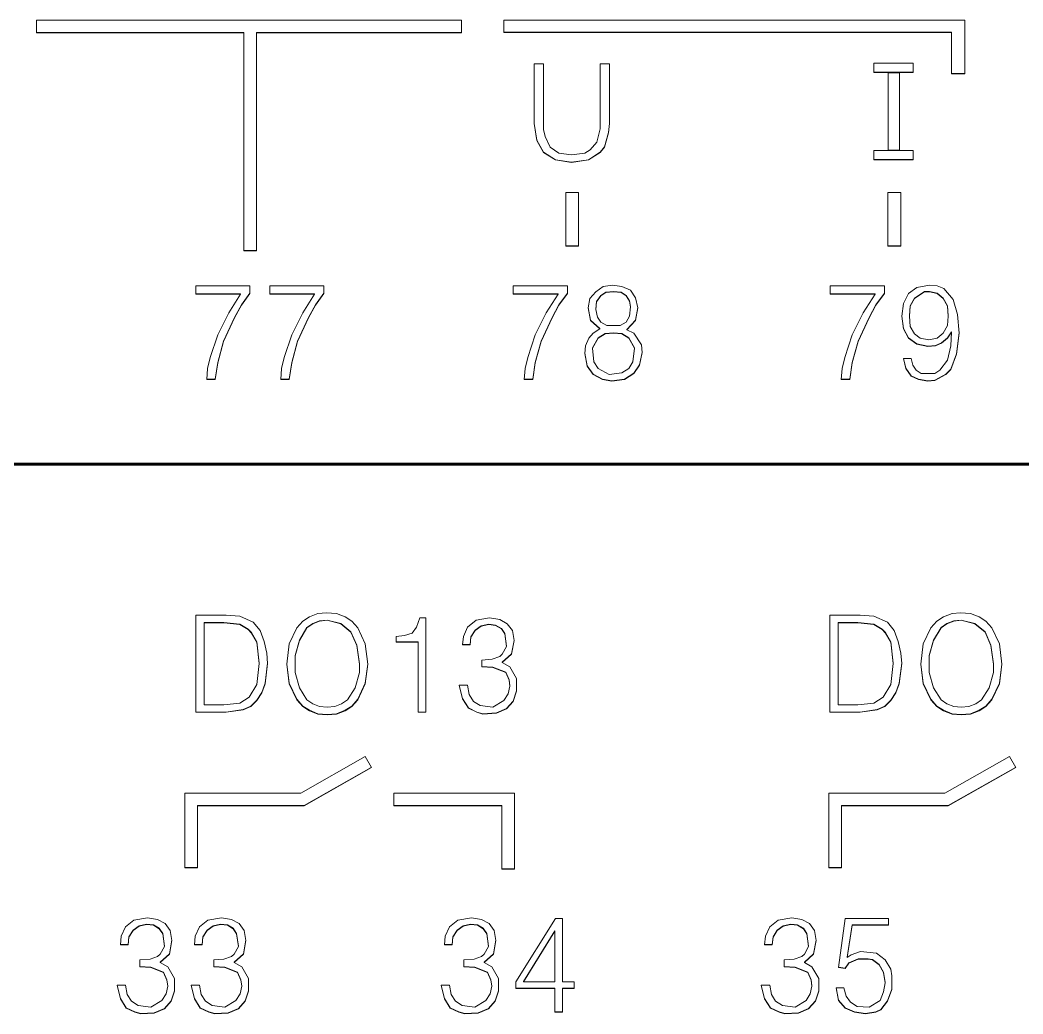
# Model space of a CAD drawing. Header units: millimetres. Extents: x 0 to 53000, y -591 to 24400.
# Drawn here: x 24702.5 to 24718.32, y 2699.83 to 2715.5 of the extents above; entities that cross this region are included whole.
import ezdxf
from ezdxf.enums import TextEntityAlignment as Align

# ---------------------------------------------------------------- set-up
doc = ezdxf.new("R2010")
doc.units = ezdxf.units.MM
doc.linetypes.add('K5LT_BASIC', pattern=[0])
doc.linetypes.add('K5LT_THIN', pattern=[0])
doc.layers.add('Основная', color=7, linetype='Continuous', lineweight=30)
doc.styles.add('текст', font='isocpeui.ttf')

# ---------------------------------------------------------------- blocks, each defined once
blk = doc.blocks.new('Программируемое реле ПР102')
at = {"layer": 'Основная', "linetype": 'K5LT_THIN', "lineweight": 18}
for p, q in [((75.643, -27.197), (75.643, -26.997)), ((75.643, -26.997), (82.343, -26.997)), ((82.343, -27.197), (82.343, -26.997)), ((83.011, -27.195), (83.011, -26.998)), ((83.011, -26.998), (90.286, -26.998)), ((90.286, -26.998), (90.286, -27.845)), ((75.643, -27.191), (78.913, -27.191)), ((75.643, -27.197), (78.913, -27.197)), ((78.913, -27.191), (78.913, -27.197)), ((78.913, -30.635), (78.913, -27.197)), ((79.113, -27.191), (79.113, -27.197)), ((79.113, -27.191), (82.343, -27.191)), ((79.113, -30.635), (79.113, -27.197)), ((79.113, -27.197), (82.343, -27.197)), ((90.072, -27.19), (83.011, -27.19)), ((90.072, -27.195), (83.011, -27.195)), ((90.072, -27.19), (90.072, -27.195)), ((90.072, -27.845), (90.072, -27.195)), ((88.848, -27.825), (88.848, -27.679)), ((88.848, -27.679), (89.47, -27.679)), ((89.47, -27.679), (89.47, -27.825)), ((83.639, -27.686), (83.493, -27.686)), ((83.493, -27.686), (83.493, -28.631)), ((83.639, -28.725), (83.639, -27.686)), ((84.679, -27.686), (84.533, -27.686)), ((84.533, -27.686), (84.533, -28.711)), ((84.679, -28.631), (84.679, -27.686)), ((89.47, -27.82), (88.848, -27.82)), ((89.47, -27.825), (88.848, -27.825)), ((89.077, -27.828), (89.254, -27.828)), ((89.077, -29.055), (89.077, -27.828)), ((89.254, -27.828), (89.254, -29.055)), ((90.286, -27.84), (90.072, -27.84)), ((90.286, -27.845), (90.072, -27.845)), ((83.493, -28.626), (83.533, -28.892)), ((84.666, -28.773), (84.679, -28.626)), ((83.493, -28.631), (83.533, -28.898)), ((83.666, -28.831), (83.639, -28.725)), ((84.533, -28.711), (84.479, -28.924)), ((84.599, -28.999), (84.666, -28.773)), ((84.599, -29.004), (84.666, -28.778)), ((84.666, -28.778), (84.679, -28.631)), ((84.666, -28.773), (84.666, -28.778)), ((83.533, -28.892), (83.639, -29.079)), ((83.533, -28.892), (83.533, -28.898)), ((83.533, -28.898), (83.639, -29.084)), ((83.746, -29.004), (83.666, -28.831)), ((84.479, -28.924), (84.373, -29.044)), ((83.639, -29.079), (83.639, -29.084)), ((83.639, -29.079), (83.826, -29.199)), ((83.639, -29.084), (83.826, -29.204)), ((83.879, -29.097), (83.746, -29.004)), ((84.079, -29.124), (83.879, -29.097)), ((84.293, -29.097), (84.079, -29.124)), ((84.373, -29.044), (84.293, -29.097)), ((84.346, -29.199), (84.533, -29.079)), ((84.346, -29.204), (84.533, -29.084)), ((84.533, -29.079), (84.599, -28.999)), ((84.533, -29.084), (84.599, -29.004)), ((84.533, -29.079), (84.533, -29.084)), ((84.599, -28.999), (84.599, -29.004)), ((88.848, -29.203), (88.848, -29.057)), ((88.848, -29.057), (89.47, -29.057)), ((89.254, -29.049), (89.077, -29.049)), ((89.254, -29.055), (89.077, -29.055)), ((89.47, -29.057), (89.47, -29.203)), ((83.826, -29.199), (83.826, -29.204)), ((83.826, -29.199), (84.079, -29.239)), ((83.826, -29.204), (84.079, -29.244)), ((84.079, -29.239), (84.346, -29.199)), ((84.079, -29.244), (84.346, -29.204)), ((84.079, -29.239), (84.079, -29.244)), ((84.346, -29.199), (84.346, -29.204)), ((89.47, -29.198), (88.848, -29.198)), ((89.47, -29.203), (88.848, -29.203)), ((83.992, -30.565), (83.992, -29.716)), ((83.992, -29.716), (84.193, -29.716)), ((84.193, -29.716), (84.193, -30.565)), ((89.072, -29.716), (89.273, -29.716)), ((89.072, -30.565), (89.072, -29.716)), ((89.273, -29.716), (89.273, -30.565)), ((78.913, -30.63), (79.113, -30.63)), ((78.913, -30.635), (79.113, -30.635)), ((84.193, -30.56), (83.992, -30.56)), ((84.193, -30.565), (83.992, -30.565)), ((89.273, -30.56), (89.072, -30.56)), ((89.273, -30.565), (89.072, -30.565)), ((78.154, -31.189), (78.154, -31.322)), ((79.007, -31.189), (78.154, -31.189)), ((78.154, -31.317), (78.861, -31.317)), ((78.861, -31.317), (78.861, -31.322)), ((78.874, -31.49), (79.007, -31.304)), ((78.874, -31.495), (79.007, -31.309)), ((79.007, -31.309), (79.007, -31.189)), ((79.321, -31.189), (79.321, -31.322)), ((80.174, -31.189), (79.321, -31.189)), ((79.321, -31.317), (80.027, -31.317)), ((80.027, -31.317), (80.027, -31.322)), ((80.041, -31.49), (80.174, -31.304)), ((80.041, -31.495), (80.174, -31.309)), ((80.174, -31.309), (80.174, -31.189)), ((84.015, -31.189), (83.162, -31.189)), ((83.162, -31.189), (83.162, -31.322)), ((83.162, -31.317), (83.869, -31.317)), ((83.869, -31.317), (83.869, -31.322)), ((83.882, -31.49), (84.015, -31.304)), ((83.882, -31.495), (84.015, -31.309)), ((84.015, -31.309), (84.015, -31.189)), ((84.462, -31.282), (84.369, -31.389)), ((84.582, -31.202), (84.462, -31.282)), ((84.542, -31.344), (84.622, -31.29)), ((84.542, -31.349), (84.622, -31.296)), ((84.729, -31.176), (84.582, -31.202)), ((84.622, -31.29), (84.742, -31.277)), ((84.622, -31.296), (84.742, -31.282)), ((84.622, -31.29), (84.622, -31.296)), ((84.875, -31.202), (84.729, -31.176)), ((84.742, -31.277), (84.862, -31.29)), ((84.742, -31.277), (84.742, -31.282)), ((84.742, -31.282), (84.862, -31.296)), ((84.862, -31.29), (84.942, -31.344)), ((84.862, -31.29), (84.862, -31.296)), ((84.862, -31.296), (84.942, -31.349)), ((85.009, -31.256), (84.875, -31.202)), ((85.089, -31.376), (85.009, -31.256)), ((89.015, -31.189), (88.162, -31.189)), ((88.162, -31.189), (88.162, -31.322)), ((88.162, -31.317), (88.869, -31.317)), ((88.869, -31.317), (88.869, -31.322)), ((88.882, -31.49), (89.015, -31.304)), ((88.882, -31.495), (89.015, -31.309)), ((89.015, -31.309), (89.015, -31.189)), ((89.395, -31.309), (89.315, -31.469)), ((89.529, -31.216), (89.395, -31.309)), ((89.489, -31.384), (89.649, -31.277)), ((89.489, -31.389), (89.649, -31.282)), ((89.729, -31.176), (89.529, -31.216)), ((89.649, -31.277), (89.649, -31.282)), ((89.649, -31.277), (89.729, -31.277)), ((89.649, -31.282), (89.729, -31.282)), ((89.849, -31.189), (89.729, -31.176)), ((89.729, -31.277), (89.729, -31.282)), ((89.729, -31.277), (89.849, -31.304)), ((89.729, -31.282), (89.849, -31.309)), ((89.955, -31.229), (89.849, -31.189)), ((89.849, -31.304), (89.942, -31.384)), ((89.849, -31.304), (89.849, -31.309)), ((89.849, -31.309), (89.942, -31.389)), ((90.102, -31.402), (89.955, -31.229)), ((78.154, -31.322), (78.861, -31.322)), ((78.861, -31.322), (78.674, -31.615)), ((79.321, -31.322), (80.027, -31.322)), ((80.027, -31.322), (79.841, -31.615)), ((83.162, -31.322), (83.869, -31.322)), ((83.869, -31.322), (83.682, -31.615)), ((84.369, -31.389), (84.342, -31.535)), ((84.462, -31.557), (84.475, -31.437)), ((84.462, -31.562), (84.475, -31.442)), ((84.475, -31.437), (84.542, -31.344)), ((84.475, -31.442), (84.542, -31.349)), ((84.475, -31.437), (84.475, -31.442)), ((84.542, -31.344), (84.542, -31.349)), ((84.942, -31.344), (84.942, -31.349)), ((84.942, -31.344), (84.995, -31.424)), ((84.942, -31.349), (84.995, -31.429)), ((84.995, -31.424), (85.009, -31.517)), ((84.995, -31.424), (84.995, -31.429)), ((84.995, -31.429), (85.009, -31.522)), ((85.129, -31.535), (85.089, -31.376)), ((88.162, -31.322), (88.869, -31.322)), ((88.869, -31.322), (88.682, -31.615)), ((89.315, -31.469), (89.289, -31.668)), ((89.422, -31.503), (89.489, -31.384)), ((89.422, -31.509), (89.489, -31.389)), ((89.489, -31.384), (89.489, -31.389)), ((89.942, -31.384), (89.942, -31.389)), ((89.942, -31.384), (90.009, -31.503)), ((89.942, -31.389), (90.009, -31.509)), ((90.169, -31.642), (90.102, -31.402)), ((78.674, -31.615), (78.501, -31.961)), ((78.767, -31.69), (78.874, -31.49)), ((78.767, -31.695), (78.874, -31.495)), ((78.874, -31.49), (78.874, -31.495)), ((79.841, -31.615), (79.667, -31.961)), ((79.934, -31.69), (80.041, -31.49)), ((79.934, -31.695), (80.041, -31.495)), ((80.041, -31.49), (80.041, -31.495)), ((83.682, -31.615), (83.509, -31.961)), ((83.775, -31.69), (83.882, -31.49)), ((83.775, -31.695), (83.882, -31.495)), ((83.882, -31.49), (83.882, -31.495)), ((84.342, -31.533), (84.382, -31.73)), ((84.342, -31.535), (84.382, -31.735)), ((84.462, -31.557), (84.462, -31.562)), ((84.489, -31.682), (84.462, -31.562)), ((85.009, -31.522), (84.995, -31.668)), ((85.009, -31.517), (85.009, -31.522)), ((85.089, -31.73), (85.128, -31.533)), ((85.089, -31.735), (85.129, -31.535)), ((88.682, -31.615), (88.509, -31.961)), ((88.775, -31.69), (88.882, -31.49)), ((88.775, -31.695), (88.882, -31.495)), ((88.882, -31.49), (88.882, -31.495)), ((89.409, -31.663), (89.422, -31.503)), ((89.409, -31.668), (89.422, -31.509)), ((89.422, -31.503), (89.422, -31.509)), ((90.009, -31.503), (90.009, -31.509)), ((90.009, -31.503), (90.022, -31.663)), ((90.009, -31.509), (90.022, -31.668)), ((78.594, -32.063), (78.767, -31.69)), ((78.594, -32.068), (78.767, -31.695)), ((78.767, -31.69), (78.767, -31.695)), ((79.761, -32.063), (79.934, -31.69)), ((79.761, -32.068), (79.934, -31.695)), ((79.934, -31.69), (79.934, -31.695)), ((83.602, -32.063), (83.775, -31.69)), ((83.602, -32.068), (83.775, -31.695)), ((83.775, -31.69), (83.775, -31.695)), ((84.382, -31.73), (84.529, -31.863)), ((84.382, -31.73), (84.382, -31.735)), ((84.382, -31.735), (84.529, -31.868)), ((84.542, -31.762), (84.489, -31.682)), ((84.635, -31.815), (84.542, -31.762)), ((84.942, -31.762), (84.849, -31.815)), ((84.995, -31.668), (84.942, -31.762)), ((84.955, -31.876), (85.089, -31.73)), ((84.955, -31.882), (85.089, -31.735)), ((85.089, -31.73), (85.089, -31.735)), ((88.602, -32.063), (88.775, -31.69)), ((88.602, -32.068), (88.775, -31.695)), ((88.775, -31.69), (88.775, -31.695)), ((89.289, -31.666), (89.315, -31.863)), ((89.289, -31.668), (89.315, -31.868)), ((89.409, -31.663), (89.409, -31.668)), ((89.422, -31.828), (89.409, -31.668)), ((90.022, -31.668), (90.009, -31.815)), ((90.022, -31.663), (90.022, -31.668)), ((90.195, -31.935), (90.169, -31.642)), ((84.422, -31.935), (84.355, -32.015)), ((84.529, -31.868), (84.422, -31.935)), ((84.502, -32.009), (84.609, -31.943)), ((84.502, -32.015), (84.609, -31.948)), ((84.529, -31.863), (84.529, -31.868)), ((84.609, -31.943), (84.742, -31.93)), ((84.609, -31.948), (84.742, -31.935)), ((84.609, -31.943), (84.609, -31.948)), ((84.849, -31.815), (84.635, -31.815)), ((84.742, -31.93), (84.742, -31.935)), ((84.742, -31.93), (84.875, -31.943)), ((84.742, -31.935), (84.875, -31.948)), ((84.875, -31.943), (84.982, -32.009)), ((84.875, -31.943), (84.875, -31.948)), ((84.875, -31.948), (84.982, -32.015)), ((84.955, -31.876), (84.955, -31.882)), ((85.062, -31.935), (84.955, -31.882)), ((85.182, -32.121), (85.062, -31.935)), ((89.315, -31.863), (89.315, -31.868)), ((89.315, -31.863), (89.395, -32.009)), ((89.315, -31.868), (89.395, -32.015)), ((89.489, -31.948), (89.422, -31.828)), ((89.582, -32.015), (89.489, -31.948)), ((89.942, -31.935), (89.849, -32.015)), ((90.009, -31.815), (89.942, -31.935)), ((90.009, -32.009), (90.075, -31.916)), ((90.009, -32.015), (90.075, -31.921)), ((90.075, -31.921), (90.062, -32.135)), ((90.075, -31.916), (90.075, -31.921)), ((90.155, -32.262), (90.195, -31.932)), ((90.155, -32.268), (90.195, -31.935)), ((78.501, -31.961), (78.381, -32.321)), ((78.501, -32.396), (78.594, -32.063)), ((78.501, -32.401), (78.594, -32.068)), ((78.594, -32.063), (78.594, -32.068)), ((79.667, -31.961), (79.547, -32.321)), ((79.667, -32.396), (79.761, -32.063)), ((79.667, -32.401), (79.761, -32.068)), ((79.761, -32.063), (79.761, -32.068)), ((83.509, -31.961), (83.389, -32.321)), ((83.509, -32.396), (83.602, -32.063)), ((83.509, -32.401), (83.602, -32.068)), ((83.602, -32.063), (83.602, -32.068)), ((84.355, -32.015), (84.302, -32.135)), ((84.409, -32.169), (84.502, -32.009)), ((84.409, -32.174), (84.502, -32.015)), ((84.502, -32.009), (84.502, -32.015)), ((84.982, -32.009), (85.075, -32.169)), ((84.982, -32.009), (84.982, -32.015)), ((84.982, -32.015), (85.075, -32.174)), ((88.509, -31.961), (88.389, -32.321)), ((88.509, -32.396), (88.602, -32.063)), ((88.509, -32.401), (88.602, -32.068)), ((88.602, -32.063), (88.602, -32.068)), ((89.395, -32.009), (89.395, -32.015)), ((89.395, -32.009), (89.529, -32.103)), ((89.395, -32.015), (89.529, -32.108)), ((89.529, -32.103), (89.702, -32.143)), ((89.529, -32.103), (89.529, -32.108)), ((89.529, -32.108), (89.702, -32.148)), ((89.715, -32.041), (89.582, -32.015)), ((89.849, -32.015), (89.715, -32.041)), ((89.822, -32.129), (89.915, -32.089)), ((89.822, -32.135), (89.915, -32.095)), ((89.915, -32.089), (90.009, -32.009)), ((89.915, -32.095), (90.009, -32.015)), ((89.915, -32.089), (89.915, -32.095)), ((90.009, -32.009), (90.009, -32.015)), ((84.302, -32.135), (84.289, -32.254)), ((84.289, -32.251), (84.329, -32.449)), ((84.289, -32.254), (84.329, -32.454)), ((84.409, -32.169), (84.409, -32.174)), ((84.435, -32.387), (84.409, -32.174)), ((85.075, -32.174), (85.049, -32.387)), ((85.075, -32.169), (85.075, -32.174)), ((85.155, -32.436), (85.195, -32.238)), ((85.155, -32.441), (85.195, -32.241)), ((85.195, -32.241), (85.182, -32.121)), ((89.702, -32.143), (89.822, -32.129)), ((89.702, -32.148), (89.822, -32.135)), ((89.702, -32.143), (89.702, -32.148)), ((89.822, -32.129), (89.822, -32.135)), ((90.062, -32.135), (90.009, -32.361)), ((90.062, -32.502), (90.155, -32.262)), ((90.062, -32.507), (90.155, -32.268)), ((90.155, -32.262), (90.155, -32.268)), ((78.381, -32.321), (78.341, -32.494)), ((78.461, -32.662), (78.501, -32.396)), ((78.461, -32.667), (78.501, -32.401)), ((78.501, -32.396), (78.501, -32.401)), ((79.547, -32.321), (79.507, -32.494)), ((79.627, -32.662), (79.667, -32.396)), ((79.627, -32.667), (79.667, -32.401)), ((79.667, -32.396), (79.667, -32.401)), ((83.389, -32.321), (83.349, -32.494)), ((83.469, -32.662), (83.509, -32.396)), ((83.469, -32.667), (83.509, -32.401)), ((83.509, -32.396), (83.509, -32.401)), ((84.502, -32.494), (84.435, -32.387)), ((85.049, -32.387), (84.982, -32.494)), ((88.389, -32.321), (88.349, -32.494)), ((88.469, -32.662), (88.509, -32.396)), ((88.469, -32.667), (88.509, -32.401)), ((88.509, -32.396), (88.509, -32.401)), ((89.315, -32.334), (89.355, -32.494)), ((89.435, -32.334), (89.315, -32.334)), ((89.317, -32.334), (89.355, -32.489)), ((89.462, -32.441), (89.435, -32.334)), ((90.009, -32.361), (89.889, -32.521)), ((78.341, -32.494), (78.327, -32.667)), ((79.507, -32.494), (79.494, -32.667)), ((83.349, -32.494), (83.335, -32.667)), ((84.329, -32.449), (84.422, -32.582)), ((84.329, -32.449), (84.329, -32.454)), ((84.329, -32.454), (84.422, -32.587)), ((84.422, -32.582), (84.422, -32.587)), ((84.422, -32.582), (84.569, -32.662)), ((84.675, -32.587), (84.502, -32.494)), ((84.875, -32.561), (84.675, -32.587)), ((84.982, -32.494), (84.875, -32.561)), ((84.915, -32.662), (85.062, -32.569)), ((84.915, -32.667), (85.062, -32.574)), ((85.062, -32.569), (85.155, -32.436)), ((85.062, -32.574), (85.155, -32.441)), ((85.062, -32.569), (85.062, -32.574)), ((85.155, -32.436), (85.155, -32.441)), ((88.349, -32.494), (88.335, -32.667)), ((89.355, -32.489), (89.435, -32.609)), ((89.355, -32.489), (89.355, -32.494)), ((89.355, -32.494), (89.435, -32.614)), ((89.515, -32.521), (89.462, -32.441)), ((89.595, -32.574), (89.515, -32.521)), ((89.809, -32.574), (89.595, -32.574)), ((89.889, -32.521), (89.809, -32.574)), ((89.809, -32.675), (89.982, -32.582)), ((89.982, -32.582), (90.062, -32.502)), ((89.982, -32.587), (90.062, -32.507)), ((89.982, -32.582), (89.982, -32.587)), ((90.062, -32.502), (90.062, -32.507)), ((78.327, -32.667), (78.461, -32.667)), ((78.328, -32.662), (78.461, -32.662)), ((78.461, -32.662), (78.461, -32.667)), ((79.494, -32.662), (79.627, -32.662)), ((79.494, -32.667), (79.627, -32.667)), ((79.627, -32.662), (79.627, -32.667)), ((83.335, -32.667), (83.469, -32.667)), ((83.336, -32.662), (83.469, -32.662)), ((83.469, -32.662), (83.469, -32.667)), ((84.422, -32.587), (84.569, -32.667)), ((84.569, -32.662), (84.569, -32.667)), ((84.569, -32.662), (84.715, -32.688)), ((84.569, -32.667), (84.715, -32.694)), ((84.715, -32.688), (84.915, -32.662)), ((84.715, -32.694), (84.915, -32.667)), ((84.715, -32.688), (84.715, -32.694)), ((84.915, -32.662), (84.915, -32.667)), ((88.335, -32.667), (88.469, -32.667)), ((88.336, -32.662), (88.469, -32.662)), ((88.469, -32.662), (88.469, -32.667)), ((89.435, -32.609), (89.435, -32.614)), ((89.435, -32.609), (89.555, -32.662)), ((89.435, -32.614), (89.555, -32.667)), ((89.555, -32.662), (89.555, -32.667)), ((89.555, -32.662), (89.702, -32.688)), ((89.555, -32.667), (89.702, -32.694)), ((89.702, -32.688), (89.809, -32.675)), ((89.702, -32.694), (89.809, -32.68)), ((89.702, -32.688), (89.702, -32.694)), ((89.809, -32.68), (89.982, -32.587)), ((89.809, -32.675), (89.809, -32.68)), ((80.082, -36.358), (79.948, -36.412)), ((80.215, -36.345), (80.082, -36.358)), ((80.375, -36.358), (80.215, -36.345)), ((80.508, -36.412), (80.375, -36.358)), ((90.082, -36.358), (89.948, -36.412)), ((90.215, -36.345), (90.082, -36.358)), ((90.375, -36.358), (90.215, -36.345)), ((90.508, -36.412), (90.375, -36.358)), ((78.155, -36.385), (78.155, -37.916)), ((78.635, -36.385), (78.155, -36.385)), ((78.595, -36.5), (78.288, -36.5)), ((78.288, -36.5), (78.288, -36.505)), ((78.288, -36.505), (78.288, -37.796)), ((78.595, -36.505), (78.288, -36.505)), ((78.595, -36.5), (78.595, -36.505)), ((78.848, -36.526), (78.595, -36.5)), ((78.848, -36.531), (78.595, -36.505)), ((78.848, -36.398), (78.635, -36.385)), ((79.062, -36.492), (78.848, -36.398)), ((78.982, -36.606), (78.848, -36.526)), ((78.848, -36.526), (78.848, -36.531)), ((78.982, -36.611), (78.848, -36.531)), ((79.168, -36.625), (79.062, -36.492)), ((79.842, -36.478), (79.748, -36.585)), ((79.948, -36.412), (79.842, -36.478)), ((80.002, -36.513), (79.908, -36.58)), ((80.002, -36.518), (79.908, -36.585)), ((80.108, -36.473), (80.002, -36.513)), ((80.108, -36.478), (80.002, -36.518)), ((80.002, -36.513), (80.002, -36.518)), ((80.228, -36.46), (80.108, -36.473)), ((80.228, -36.465), (80.108, -36.478)), ((80.108, -36.473), (80.108, -36.478)), ((80.442, -36.513), (80.228, -36.46)), ((80.228, -36.46), (80.228, -36.465)), ((80.442, -36.518), (80.228, -36.465)), ((80.602, -36.646), (80.442, -36.513)), ((80.442, -36.513), (80.442, -36.518)), ((80.602, -36.651), (80.442, -36.518)), ((80.615, -36.478), (80.508, -36.412)), ((80.708, -36.585), (80.615, -36.478)), ((81.688, -36.425), (81.635, -36.571)), ((81.782, -36.425), (81.688, -36.425)), ((81.782, -37.916), (81.782, -36.425)), ((82.575, -36.465), (82.442, -36.571)), ((82.788, -36.425), (82.575, -36.465)), ((82.655, -36.553), (82.775, -36.526)), ((82.655, -36.558), (82.775, -36.531)), ((82.775, -36.526), (82.882, -36.54)), ((82.775, -36.526), (82.775, -36.531)), ((82.775, -36.531), (82.882, -36.545)), ((82.948, -36.452), (82.788, -36.425)), ((83.068, -36.518), (82.948, -36.452)), ((83.148, -36.625), (83.068, -36.518)), ((88.155, -36.385), (88.155, -37.916)), ((88.635, -36.385), (88.155, -36.385)), ((88.288, -36.5), (88.288, -36.505)), ((88.595, -36.5), (88.288, -36.5)), ((88.595, -36.505), (88.288, -36.505)), ((88.288, -36.505), (88.288, -37.796)), ((88.595, -36.5), (88.595, -36.505)), ((88.848, -36.526), (88.595, -36.5)), ((88.848, -36.531), (88.595, -36.505)), ((88.848, -36.398), (88.635, -36.385)), ((89.062, -36.492), (88.848, -36.398)), ((88.982, -36.606), (88.848, -36.526)), ((88.848, -36.526), (88.848, -36.531)), ((88.982, -36.611), (88.848, -36.531)), ((89.168, -36.625), (89.062, -36.492)), ((89.842, -36.478), (89.748, -36.585)), ((89.948, -36.412), (89.842, -36.478)), ((90.002, -36.513), (89.908, -36.58)), ((90.002, -36.518), (89.908, -36.585)), ((90.108, -36.473), (90.002, -36.513)), ((90.108, -36.478), (90.002, -36.518)), ((90.002, -36.513), (90.002, -36.518)), ((90.228, -36.46), (90.108, -36.473)), ((90.228, -36.465), (90.108, -36.478)), ((90.108, -36.473), (90.108, -36.478)), ((90.228, -36.46), (90.228, -36.465)), ((90.442, -36.513), (90.228, -36.46)), ((90.442, -36.518), (90.228, -36.465)), ((90.602, -36.646), (90.442, -36.513)), ((90.442, -36.513), (90.442, -36.518)), ((90.602, -36.651), (90.442, -36.518)), ((90.615, -36.478), (90.508, -36.412)), ((90.708, -36.585), (90.615, -36.478)), ((78.982, -36.606), (78.982, -36.611)), ((79.035, -36.659), (78.982, -36.606)), ((79.035, -36.665), (78.982, -36.611)), ((79.115, -36.806), (79.035, -36.659)), ((79.035, -36.659), (79.035, -36.665)), ((79.115, -36.811), (79.035, -36.665)), ((79.235, -36.798), (79.168, -36.625)), ((79.748, -36.585), (79.628, -36.838)), ((79.908, -36.58), (79.788, -36.779)), ((79.908, -36.585), (79.788, -36.784)), ((79.908, -36.58), (79.908, -36.585)), ((80.695, -36.859), (80.602, -36.646)), ((80.602, -36.646), (80.602, -36.651)), ((80.695, -36.864), (80.602, -36.651)), ((80.828, -36.838), (80.708, -36.585)), ((81.568, -36.665), (81.448, -36.705)), ((81.635, -36.571), (81.568, -36.665)), ((82.442, -36.571), (82.375, -36.718)), ((82.495, -36.726), (82.562, -36.619)), ((82.495, -36.731), (82.562, -36.625)), ((82.562, -36.619), (82.655, -36.553)), ((82.562, -36.625), (82.655, -36.558)), ((82.562, -36.619), (82.562, -36.625)), ((82.655, -36.553), (82.655, -36.558)), ((82.882, -36.54), (82.975, -36.593)), ((82.882, -36.54), (82.882, -36.545)), ((82.882, -36.545), (82.975, -36.598)), ((82.975, -36.593), (83.028, -36.673)), ((82.975, -36.593), (82.975, -36.598)), ((82.975, -36.598), (83.028, -36.678)), ((83.028, -36.673), (83.028, -36.678)), ((83.028, -36.673), (83.055, -36.872)), ((83.028, -36.678), (83.055, -36.878)), ((83.175, -36.784), (83.148, -36.625)), ((88.982, -36.606), (88.982, -36.611)), ((89.035, -36.659), (88.982, -36.606)), ((89.035, -36.665), (88.982, -36.611)), ((89.035, -36.659), (89.035, -36.665)), ((89.115, -36.806), (89.035, -36.659)), ((89.115, -36.811), (89.035, -36.665)), ((89.235, -36.798), (89.168, -36.625)), ((89.748, -36.585), (89.628, -36.838)), ((89.908, -36.58), (89.788, -36.779)), ((89.908, -36.585), (89.788, -36.784)), ((89.908, -36.58), (89.908, -36.585)), ((90.695, -36.859), (90.602, -36.646)), ((90.602, -36.646), (90.602, -36.651)), ((90.695, -36.864), (90.602, -36.651)), ((90.828, -36.838), (90.708, -36.585)), ((79.155, -37.139), (79.115, -36.806)), ((79.115, -36.806), (79.115, -36.811)), ((79.155, -37.144), (79.115, -36.811)), ((79.275, -36.984), (79.235, -36.798)), ((79.628, -36.838), (79.588, -37.157)), ((79.788, -36.779), (79.722, -37.019)), ((79.788, -36.784), (79.722, -37.024)), ((79.788, -36.779), (79.788, -36.784)), ((80.868, -37.157), (80.828, -36.838)), ((81.448, -36.705), (81.315, -36.718)), ((81.315, -36.718), (81.315, -36.811)), ((81.315, -36.806), (81.662, -36.806)), ((81.315, -36.811), (81.662, -36.811)), ((81.662, -36.806), (81.662, -36.811)), ((81.662, -36.811), (81.662, -37.916)), ((82.375, -36.718), (82.362, -36.851)), ((82.362, -36.846), (82.482, -36.846)), ((82.362, -36.851), (82.482, -36.851)), ((82.482, -36.846), (82.495, -36.726)), ((82.482, -36.851), (82.495, -36.731)), ((82.482, -36.846), (82.482, -36.851)), ((82.495, -36.726), (82.495, -36.731)), ((83.135, -36.992), (83.175, -36.782)), ((83.135, -36.998), (83.175, -36.784)), ((89.155, -37.139), (89.115, -36.806)), ((89.115, -36.806), (89.115, -36.811)), ((89.155, -37.144), (89.115, -36.811)), ((89.275, -36.984), (89.235, -36.798)), ((89.628, -36.838), (89.588, -37.157)), ((89.788, -36.779), (89.722, -37.019)), ((89.788, -36.784), (89.722, -37.024)), ((89.788, -36.779), (89.788, -36.784)), ((90.868, -37.157), (90.828, -36.838)), ((79.288, -37.144), (79.275, -36.984)), ((80.695, -36.859), (80.695, -36.864)), ((80.735, -37.152), (80.695, -36.859)), ((80.735, -37.157), (80.695, -36.864)), ((82.988, -36.998), (82.948, -37.037)), ((83.055, -36.878), (82.988, -36.998)), ((82.988, -37.125), (83.135, -36.992)), ((82.988, -37.131), (83.135, -36.998)), ((83.055, -36.872), (83.055, -36.878)), ((83.135, -36.992), (83.135, -36.998)), ((89.288, -37.144), (89.275, -36.984)), ((90.695, -36.859), (90.695, -36.864)), ((90.735, -37.152), (90.695, -36.859)), ((90.735, -37.157), (90.695, -36.864)), ((79.115, -37.477), (79.155, -37.144)), ((79.155, -37.139), (79.155, -37.144)), ((79.248, -37.458), (79.288, -37.141)), ((79.248, -37.464), (79.288, -37.144)), ((79.588, -37.157), (79.628, -37.464)), ((79.589, -37.155), (79.628, -37.458)), ((79.722, -37.019), (79.722, -37.024)), ((79.722, -37.024), (79.722, -37.29)), ((80.735, -37.152), (80.735, -37.157)), ((80.735, -37.29), (80.735, -37.157)), ((80.828, -37.458), (80.868, -37.155)), ((80.828, -37.464), (80.868, -37.157)), ((82.828, -37.077), (82.668, -37.091)), ((82.668, -37.091), (82.668, -37.197)), ((82.948, -37.037), (82.828, -37.077)), ((82.988, -37.125), (82.988, -37.131)), ((83.108, -37.197), (82.988, -37.131)), ((89.115, -37.477), (89.155, -37.144)), ((89.155, -37.139), (89.155, -37.144)), ((89.248, -37.458), (89.288, -37.141)), ((89.248, -37.464), (89.288, -37.144)), ((89.588, -37.157), (89.628, -37.464)), ((89.589, -37.155), (89.628, -37.458)), ((89.722, -37.019), (89.722, -37.024)), ((89.722, -37.024), (89.722, -37.29)), ((90.735, -37.152), (90.735, -37.157)), ((90.735, -37.29), (90.735, -37.157)), ((90.828, -37.458), (90.868, -37.155)), ((90.828, -37.464), (90.868, -37.157)), ((79.722, -37.29), (79.788, -37.53)), ((80.668, -37.53), (80.735, -37.29)), ((82.668, -37.192), (82.842, -37.205)), ((82.668, -37.197), (82.842, -37.211)), ((82.842, -37.205), (82.842, -37.211)), ((82.842, -37.205), (83.042, -37.285)), ((82.842, -37.211), (83.042, -37.29)), ((83.042, -37.285), (83.042, -37.29)), ((83.042, -37.285), (83.095, -37.405)), ((83.042, -37.29), (83.095, -37.41)), ((83.215, -37.384), (83.108, -37.197)), ((89.722, -37.29), (89.788, -37.53)), ((90.668, -37.53), (90.735, -37.29)), ((78.995, -37.677), (79.115, -37.477)), ((79.195, -37.605), (79.248, -37.458)), ((79.195, -37.61), (79.248, -37.464)), ((79.248, -37.458), (79.248, -37.464)), ((79.628, -37.458), (79.628, -37.464)), ((79.628, -37.458), (79.748, -37.711)), ((79.628, -37.464), (79.748, -37.717)), ((80.708, -37.711), (80.828, -37.458)), ((80.708, -37.717), (80.828, -37.464)), ((80.828, -37.458), (80.828, -37.464)), ((83.095, -37.405), (83.108, -37.498)), ((83.095, -37.405), (83.095, -37.41)), ((83.095, -37.41), (83.108, -37.503)), ((83.215, -37.583), (83.215, -37.384)), ((88.995, -37.677), (89.115, -37.477)), ((89.195, -37.605), (89.248, -37.458)), ((89.195, -37.61), (89.248, -37.464)), ((89.248, -37.458), (89.248, -37.464)), ((89.628, -37.458), (89.628, -37.464)), ((89.628, -37.458), (89.748, -37.711)), ((89.628, -37.464), (89.748, -37.717)), ((90.708, -37.711), (90.828, -37.458)), ((90.708, -37.717), (90.828, -37.464)), ((90.828, -37.458), (90.828, -37.464)), ((79.115, -37.725), (79.195, -37.605)), ((79.115, -37.73), (79.195, -37.61)), ((79.195, -37.605), (79.195, -37.61)), ((79.788, -37.53), (79.908, -37.717)), ((80.548, -37.717), (80.668, -37.53)), ((82.442, -37.49), (82.308, -37.49)), ((82.308, -37.49), (82.362, -37.703)), ((82.31, -37.49), (82.362, -37.698)), ((82.468, -37.637), (82.442, -37.49)), ((82.535, -37.743), (82.468, -37.637)), ((83.082, -37.623), (83.015, -37.73)), ((83.108, -37.503), (83.082, -37.623)), ((83.108, -37.498), (83.108, -37.503)), ((83.162, -37.738), (83.215, -37.578)), ((83.162, -37.743), (83.215, -37.583)), ((89.115, -37.725), (89.195, -37.605)), ((89.115, -37.73), (89.195, -37.61)), ((89.195, -37.605), (89.195, -37.61)), ((89.788, -37.53), (89.908, -37.717)), ((90.548, -37.717), (90.668, -37.53)), ((78.288, -37.796), (78.595, -37.796)), ((78.595, -37.796), (78.848, -37.77)), ((78.848, -37.77), (78.995, -37.677)), ((79.022, -37.818), (79.115, -37.725)), ((79.022, -37.823), (79.115, -37.73)), ((79.115, -37.725), (79.115, -37.73)), ((79.748, -37.711), (79.748, -37.717)), ((79.748, -37.711), (79.842, -37.818)), ((79.748, -37.717), (79.842, -37.823)), ((79.908, -37.717), (80.002, -37.783)), ((80.002, -37.783), (80.108, -37.823)), ((80.348, -37.823), (80.455, -37.783)), ((80.455, -37.783), (80.548, -37.717)), ((80.615, -37.818), (80.708, -37.711)), ((80.615, -37.823), (80.708, -37.717)), ((80.708, -37.711), (80.708, -37.717)), ((82.362, -37.698), (82.362, -37.703)), ((82.362, -37.698), (82.455, -37.844)), ((82.362, -37.703), (82.455, -37.85)), ((82.642, -37.81), (82.535, -37.743)), ((83.015, -37.73), (82.842, -37.836)), ((83.055, -37.858), (83.162, -37.738)), ((83.055, -37.863), (83.162, -37.743)), ((83.162, -37.738), (83.162, -37.743)), ((88.288, -37.796), (88.595, -37.796)), ((88.595, -37.796), (88.848, -37.77)), ((88.848, -37.77), (88.995, -37.677)), ((89.022, -37.818), (89.115, -37.725)), ((89.022, -37.823), (89.115, -37.73)), ((89.115, -37.725), (89.115, -37.73)), ((89.748, -37.711), (89.748, -37.717)), ((89.748, -37.711), (89.842, -37.818)), ((89.748, -37.717), (89.842, -37.823)), ((89.908, -37.717), (90.002, -37.783)), ((90.002, -37.783), (90.108, -37.823)), ((90.348, -37.823), (90.455, -37.783)), ((90.455, -37.783), (90.548, -37.717)), ((90.615, -37.818), (90.708, -37.711)), ((90.615, -37.823), (90.708, -37.717)), ((90.708, -37.711), (90.708, -37.717)), ((78.155, -37.911), (78.635, -37.911)), ((78.155, -37.916), (78.635, -37.916)), ((78.635, -37.911), (78.902, -37.871)), ((78.635, -37.916), (78.902, -37.876)), ((78.635, -37.911), (78.635, -37.916)), ((78.902, -37.871), (79.022, -37.818)), ((78.902, -37.876), (79.022, -37.823)), ((78.902, -37.871), (78.902, -37.876)), ((79.022, -37.818), (79.022, -37.823)), ((79.842, -37.818), (79.842, -37.823)), ((79.842, -37.818), (79.948, -37.884)), ((79.842, -37.823), (79.948, -37.89)), ((79.948, -37.884), (80.082, -37.938)), ((79.948, -37.884), (79.948, -37.89)), ((79.948, -37.89), (80.082, -37.943)), ((80.082, -37.938), (80.228, -37.951)), ((80.082, -37.938), (80.082, -37.943)), ((80.082, -37.943), (80.228, -37.956)), ((80.108, -37.823), (80.228, -37.836)), ((80.228, -37.836), (80.348, -37.823)), ((80.228, -37.951), (80.375, -37.938)), ((80.228, -37.956), (80.375, -37.943)), ((80.228, -37.951), (80.228, -37.956)), ((80.375, -37.938), (80.508, -37.884)), ((80.375, -37.943), (80.508, -37.89)), ((80.375, -37.938), (80.375, -37.943)), ((80.508, -37.884), (80.615, -37.818)), ((80.508, -37.89), (80.615, -37.823)), ((80.508, -37.884), (80.508, -37.89)), ((80.615, -37.818), (80.615, -37.823)), ((81.662, -37.911), (81.782, -37.911)), ((81.662, -37.916), (81.782, -37.916)), ((82.455, -37.844), (82.455, -37.85)), ((82.455, -37.844), (82.588, -37.911)), ((82.455, -37.85), (82.588, -37.916)), ((82.588, -37.911), (82.682, -37.938)), ((82.588, -37.911), (82.588, -37.916)), ((82.588, -37.916), (82.682, -37.943)), ((82.842, -37.836), (82.642, -37.81)), ((82.682, -37.938), (82.895, -37.924)), ((82.682, -37.943), (82.895, -37.93)), ((82.682, -37.938), (82.682, -37.943)), ((82.895, -37.924), (83.055, -37.858)), ((82.895, -37.93), (83.055, -37.863)), ((82.895, -37.924), (82.895, -37.93)), ((83.055, -37.858), (83.055, -37.863)), ((88.155, -37.911), (88.635, -37.911)), ((88.155, -37.916), (88.635, -37.916)), ((88.635, -37.911), (88.902, -37.871)), ((88.635, -37.916), (88.902, -37.876)), ((88.635, -37.911), (88.635, -37.916)), ((88.902, -37.871), (89.022, -37.818)), ((88.902, -37.876), (89.022, -37.823)), ((88.902, -37.871), (88.902, -37.876)), ((89.022, -37.818), (89.022, -37.823)), ((89.842, -37.818), (89.948, -37.884)), ((89.842, -37.818), (89.842, -37.823)), ((89.842, -37.823), (89.948, -37.89)), ((89.948, -37.884), (90.082, -37.938)), ((89.948, -37.884), (89.948, -37.89)), ((89.948, -37.89), (90.082, -37.943)), ((90.082, -37.938), (90.082, -37.943)), ((90.082, -37.938), (90.228, -37.951)), ((90.082, -37.943), (90.228, -37.956)), ((90.108, -37.823), (90.228, -37.836)), ((90.228, -37.836), (90.348, -37.823)), ((90.228, -37.951), (90.375, -37.938)), ((90.228, -37.956), (90.375, -37.943)), ((90.228, -37.951), (90.228, -37.956)), ((90.375, -37.938), (90.508, -37.884)), ((90.375, -37.943), (90.508, -37.89)), ((90.375, -37.938), (90.375, -37.943)), ((90.508, -37.884), (90.615, -37.818)), ((90.508, -37.89), (90.615, -37.823)), ((90.508, -37.884), (90.508, -37.89)), ((90.615, -37.818), (90.615, -37.823)), ((80.827, -38.614), (79.81, -39.19)), ((80.926, -38.788), (80.827, -38.614)), ((90.987, -38.614), (89.97, -39.19)), ((91.086, -38.788), (90.987, -38.614)), ((79.863, -39.384), (80.923, -38.784)), ((79.863, -39.389), (80.926, -38.788)), ((90.023, -39.384), (91.083, -38.784)), ((90.023, -39.389), (91.086, -38.788)), ((79.81, -39.19), (77.98, -39.19)), ((77.98, -39.19), (77.98, -40.368)), ((83.179, -39.19), (81.279, -39.19)), ((81.279, -39.19), (81.279, -39.389)), ((83.179, -40.388), (83.179, -39.19)), ((89.97, -39.19), (88.14, -39.19)), ((88.14, -39.19), (88.14, -40.368)), ((78.18, -39.384), (79.863, -39.384)), ((78.18, -39.384), (78.18, -39.389)), ((79.863, -39.384), (79.863, -39.389)), ((81.279, -39.384), (82.979, -39.384)), ((82.979, -39.384), (82.979, -39.389)), ((88.34, -39.384), (88.34, -39.389)), ((88.34, -39.384), (90.023, -39.384)), ((90.023, -39.384), (90.023, -39.389)), ((78.18, -40.368), (78.18, -39.389)), ((78.18, -39.389), (79.863, -39.389)), ((81.279, -39.389), (82.979, -39.389)), ((82.979, -39.389), (82.979, -40.388)), ((88.34, -39.389), (90.023, -39.389)), ((88.34, -40.368), (88.34, -39.389)), ((77.98, -40.363), (78.18, -40.363)), ((77.98, -40.368), (78.18, -40.368)), ((82.979, -40.383), (83.179, -40.383)), ((82.979, -40.388), (83.179, -40.388)), ((88.14, -40.363), (88.34, -40.363)), ((88.14, -40.368), (88.34, -40.368)), ((77.179, -41.195), (77.046, -41.302)), ((77.166, -41.35), (77.259, -41.283)), ((77.393, -41.155), (77.179, -41.195)), ((77.259, -41.283), (77.379, -41.257)), ((77.259, -41.289), (77.379, -41.262)), ((77.259, -41.283), (77.259, -41.289)), ((77.379, -41.257), (77.379, -41.262)), ((77.379, -41.257), (77.486, -41.27)), ((77.379, -41.262), (77.486, -41.275)), ((77.553, -41.182), (77.393, -41.155)), ((77.486, -41.27), (77.486, -41.275)), ((77.486, -41.27), (77.579, -41.323)), ((77.486, -41.275), (77.579, -41.329)), ((77.673, -41.249), (77.553, -41.182)), ((77.753, -41.355), (77.673, -41.249)), ((78.346, -41.195), (78.213, -41.302)), ((78.333, -41.35), (78.426, -41.283)), ((78.559, -41.155), (78.346, -41.195)), ((78.426, -41.283), (78.546, -41.257)), ((78.426, -41.289), (78.546, -41.262)), ((78.426, -41.283), (78.426, -41.289)), ((78.546, -41.257), (78.653, -41.27)), ((78.546, -41.257), (78.546, -41.262)), ((78.546, -41.262), (78.653, -41.275)), ((78.719, -41.182), (78.559, -41.155)), ((78.653, -41.27), (78.653, -41.275)), ((78.653, -41.27), (78.746, -41.323)), ((78.653, -41.275), (78.746, -41.329)), ((78.839, -41.249), (78.719, -41.182)), ((78.919, -41.355), (78.839, -41.249)), ((82.289, -41.195), (82.156, -41.302)), ((82.276, -41.35), (82.369, -41.283)), ((82.503, -41.155), (82.289, -41.195)), ((82.369, -41.283), (82.489, -41.257)), ((82.369, -41.289), (82.489, -41.262)), ((82.369, -41.283), (82.369, -41.289)), ((82.489, -41.257), (82.489, -41.262)), ((82.489, -41.257), (82.596, -41.27)), ((82.489, -41.262), (82.596, -41.275)), ((82.663, -41.182), (82.503, -41.155)), ((82.596, -41.27), (82.689, -41.323)), ((82.596, -41.27), (82.596, -41.275)), ((82.596, -41.275), (82.689, -41.329)), ((82.783, -41.249), (82.663, -41.182)), ((82.863, -41.355), (82.783, -41.249)), ((83.829, -41.169), (83.203, -42.167)), ((83.936, -41.169), (83.829, -41.169)), ((83.936, -42.167), (83.936, -41.169)), ((87.339, -41.195), (87.206, -41.302)), ((87.326, -41.35), (87.419, -41.283)), ((87.553, -41.155), (87.339, -41.195)), ((87.419, -41.283), (87.539, -41.257)), ((87.419, -41.289), (87.539, -41.262)), ((87.419, -41.283), (87.419, -41.289)), ((87.539, -41.257), (87.539, -41.262)), ((87.539, -41.257), (87.646, -41.27)), ((87.539, -41.262), (87.646, -41.275)), ((87.713, -41.182), (87.553, -41.155)), ((87.646, -41.27), (87.739, -41.323)), ((87.646, -41.27), (87.646, -41.275)), ((87.646, -41.275), (87.739, -41.329)), ((87.833, -41.249), (87.713, -41.182)), ((87.913, -41.355), (87.833, -41.249)), ((88.399, -41.169), (88.293, -41.941)), ((89.079, -41.169), (88.399, -41.169)), ((88.426, -41.776), (88.506, -41.27)), ((88.426, -41.781), (88.506, -41.275)), ((88.506, -41.27), (89.079, -41.27)), ((88.506, -41.27), (88.506, -41.275)), ((88.506, -41.275), (89.079, -41.275)), ((89.079, -41.275), (89.079, -41.169)), ((77.046, -41.302), (76.979, -41.448)), ((77.099, -41.456), (77.166, -41.35)), ((77.099, -41.462), (77.166, -41.355)), ((77.166, -41.355), (77.259, -41.289)), ((77.166, -41.35), (77.166, -41.355)), ((77.579, -41.323), (77.633, -41.403)), ((77.579, -41.323), (77.579, -41.329)), ((77.579, -41.329), (77.633, -41.408)), ((77.633, -41.403), (77.633, -41.408)), ((77.633, -41.403), (77.659, -41.603)), ((77.633, -41.408), (77.659, -41.608)), ((77.779, -41.515), (77.753, -41.355)), ((78.213, -41.302), (78.146, -41.448)), ((78.266, -41.456), (78.333, -41.35)), ((78.266, -41.462), (78.333, -41.355)), ((78.333, -41.355), (78.426, -41.289)), ((78.333, -41.35), (78.333, -41.355)), ((78.746, -41.323), (78.746, -41.329)), ((78.746, -41.323), (78.799, -41.403)), ((78.746, -41.329), (78.799, -41.408)), ((78.799, -41.403), (78.826, -41.603)), ((78.799, -41.403), (78.799, -41.408)), ((78.799, -41.408), (78.826, -41.608)), ((78.946, -41.515), (78.919, -41.355)), ((82.156, -41.302), (82.089, -41.448)), ((82.209, -41.456), (82.276, -41.35)), ((82.209, -41.462), (82.276, -41.355)), ((82.276, -41.355), (82.369, -41.289)), ((82.276, -41.35), (82.276, -41.355)), ((82.689, -41.323), (82.689, -41.329)), ((82.689, -41.323), (82.743, -41.403)), ((82.689, -41.329), (82.743, -41.408)), ((82.743, -41.403), (82.743, -41.408)), ((82.743, -41.403), (82.769, -41.603)), ((82.743, -41.408), (82.769, -41.608)), ((82.889, -41.515), (82.863, -41.355)), ((83.816, -41.363), (83.323, -42.162)), ((83.816, -41.369), (83.323, -42.167)), ((83.816, -41.363), (83.816, -41.369)), ((83.816, -42.167), (83.816, -41.369)), ((87.206, -41.302), (87.139, -41.448)), ((87.259, -41.456), (87.326, -41.35)), ((87.259, -41.462), (87.326, -41.355)), ((87.326, -41.355), (87.419, -41.289)), ((87.326, -41.35), (87.326, -41.355)), ((87.739, -41.323), (87.793, -41.403)), ((87.739, -41.323), (87.739, -41.329)), ((87.739, -41.329), (87.793, -41.408)), ((87.793, -41.403), (87.793, -41.408)), ((87.793, -41.403), (87.819, -41.603)), ((87.793, -41.408), (87.819, -41.608)), ((87.939, -41.515), (87.913, -41.355)), ((76.979, -41.448), (76.966, -41.582)), ((76.966, -41.582), (77.086, -41.582)), ((76.967, -41.576), (77.086, -41.576)), ((77.086, -41.576), (77.099, -41.456)), ((77.086, -41.582), (77.099, -41.462)), ((77.086, -41.576), (77.086, -41.582)), ((77.099, -41.456), (77.099, -41.462)), ((77.739, -41.723), (77.779, -41.512)), ((77.739, -41.728), (77.779, -41.515)), ((78.146, -41.448), (78.133, -41.582)), ((78.133, -41.576), (78.253, -41.576)), ((78.133, -41.582), (78.253, -41.582)), ((78.253, -41.576), (78.266, -41.456)), ((78.253, -41.582), (78.266, -41.462)), ((78.253, -41.576), (78.253, -41.582)), ((78.266, -41.456), (78.266, -41.462)), ((78.906, -41.723), (78.946, -41.512)), ((78.906, -41.728), (78.946, -41.515)), ((82.089, -41.448), (82.076, -41.582)), ((82.076, -41.582), (82.196, -41.582)), ((82.077, -41.576), (82.196, -41.576)), ((82.196, -41.576), (82.209, -41.456)), ((82.196, -41.582), (82.209, -41.462)), ((82.196, -41.576), (82.196, -41.582)), ((82.209, -41.456), (82.209, -41.462)), ((82.849, -41.723), (82.889, -41.512)), ((82.849, -41.728), (82.889, -41.515)), ((87.139, -41.448), (87.126, -41.582)), ((87.126, -41.582), (87.246, -41.582)), ((87.127, -41.576), (87.246, -41.576)), ((87.246, -41.576), (87.259, -41.456)), ((87.246, -41.582), (87.259, -41.462)), ((87.246, -41.576), (87.246, -41.582)), ((87.259, -41.456), (87.259, -41.462)), ((87.899, -41.723), (87.939, -41.512)), ((87.899, -41.728), (87.939, -41.515)), ((77.593, -41.728), (77.553, -41.768)), ((77.659, -41.608), (77.593, -41.728)), ((77.593, -41.856), (77.739, -41.723)), ((77.593, -41.861), (77.739, -41.728)), ((77.659, -41.603), (77.659, -41.608)), ((77.739, -41.723), (77.739, -41.728)), ((78.759, -41.728), (78.719, -41.768)), ((78.826, -41.608), (78.759, -41.728)), ((78.759, -41.856), (78.906, -41.723)), ((78.759, -41.861), (78.906, -41.728)), ((78.826, -41.603), (78.826, -41.608)), ((78.906, -41.723), (78.906, -41.728)), ((82.703, -41.728), (82.663, -41.768)), ((82.769, -41.608), (82.703, -41.728)), ((82.703, -41.856), (82.849, -41.723)), ((82.703, -41.861), (82.849, -41.728)), ((82.769, -41.603), (82.769, -41.608)), ((82.849, -41.723), (82.849, -41.728)), ((87.753, -41.728), (87.713, -41.768)), ((87.819, -41.608), (87.753, -41.728)), ((87.753, -41.856), (87.899, -41.723)), ((87.753, -41.861), (87.899, -41.728)), ((87.819, -41.603), (87.819, -41.608)), ((87.899, -41.723), (87.899, -41.728)), ((88.493, -41.741), (88.426, -41.781)), ((88.639, -41.688), (88.493, -41.741)), ((88.893, -41.715), (88.639, -41.688)), ((89.026, -41.821), (88.893, -41.715)), ((77.433, -41.808), (77.273, -41.821)), ((77.273, -41.821), (77.273, -41.928)), ((77.553, -41.768), (77.433, -41.808)), ((77.593, -41.856), (77.593, -41.861)), ((77.713, -41.928), (77.593, -41.861)), ((78.599, -41.808), (78.439, -41.821)), ((78.439, -41.821), (78.439, -41.928)), ((78.719, -41.768), (78.599, -41.808)), ((78.759, -41.856), (78.759, -41.861)), ((78.879, -41.928), (78.759, -41.861)), ((82.543, -41.808), (82.383, -41.821)), ((82.383, -41.821), (82.383, -41.928)), ((82.663, -41.768), (82.543, -41.808)), ((82.703, -41.856), (82.703, -41.861)), ((82.823, -41.928), (82.703, -41.861)), ((87.593, -41.808), (87.433, -41.821)), ((87.433, -41.821), (87.433, -41.928)), ((87.713, -41.768), (87.593, -41.808)), ((87.753, -41.856), (87.753, -41.861)), ((87.873, -41.928), (87.753, -41.861)), ((88.399, -41.949), (88.453, -41.869)), ((88.399, -41.954), (88.453, -41.874)), ((88.426, -41.776), (88.426, -41.781)), ((88.453, -41.869), (88.599, -41.803)), ((88.453, -41.874), (88.599, -41.808)), ((88.453, -41.869), (88.453, -41.874)), ((88.599, -41.803), (88.759, -41.803)), ((88.599, -41.803), (88.599, -41.808)), ((88.599, -41.808), (88.759, -41.808)), ((88.759, -41.803), (88.826, -41.816)), ((88.759, -41.803), (88.759, -41.808)), ((88.759, -41.808), (88.826, -41.821)), ((88.826, -41.816), (88.826, -41.821)), ((88.826, -41.816), (88.933, -41.896)), ((88.826, -41.821), (88.933, -41.901)), ((88.933, -41.896), (88.999, -42.016)), ((88.933, -41.896), (88.933, -41.901)), ((88.933, -41.901), (88.999, -42.021)), ((89.119, -41.968), (89.026, -41.821)), ((77.273, -41.923), (77.446, -41.936)), ((77.273, -41.928), (77.446, -41.941)), ((77.446, -41.936), (77.646, -42.016)), ((77.446, -41.936), (77.446, -41.941)), ((77.446, -41.941), (77.646, -42.021)), ((77.646, -42.016), (77.646, -42.021)), ((77.646, -42.016), (77.699, -42.136)), ((77.646, -42.021), (77.699, -42.141)), ((77.819, -42.114), (77.713, -41.928)), ((78.439, -41.923), (78.613, -41.936)), ((78.439, -41.928), (78.613, -41.941)), ((78.613, -41.936), (78.813, -42.016)), ((78.613, -41.936), (78.613, -41.941)), ((78.613, -41.941), (78.813, -42.021)), ((78.813, -42.016), (78.813, -42.021)), ((78.813, -42.016), (78.866, -42.136)), ((78.813, -42.021), (78.866, -42.141)), ((78.986, -42.114), (78.879, -41.928)), ((82.383, -41.923), (82.556, -41.936)), ((82.383, -41.928), (82.556, -41.941)), ((82.556, -41.936), (82.756, -42.016)), ((82.556, -41.936), (82.556, -41.941)), ((82.556, -41.941), (82.756, -42.021)), ((82.756, -42.016), (82.809, -42.136)), ((82.756, -42.016), (82.756, -42.021)), ((82.756, -42.021), (82.809, -42.141)), ((82.929, -42.114), (82.823, -41.928)), ((87.433, -41.923), (87.606, -41.936)), ((87.433, -41.928), (87.606, -41.941)), ((87.606, -41.936), (87.606, -41.941)), ((87.606, -41.936), (87.806, -42.016)), ((87.606, -41.941), (87.806, -42.021)), ((87.806, -42.016), (87.859, -42.136)), ((87.806, -42.016), (87.806, -42.021)), ((87.806, -42.021), (87.859, -42.141)), ((87.979, -42.114), (87.873, -41.928)), ((88.293, -41.936), (88.399, -41.949)), ((88.293, -41.941), (88.399, -41.954)), ((88.399, -41.949), (88.399, -41.954)), ((88.999, -42.016), (89.026, -42.176)), ((88.999, -42.016), (88.999, -42.021)), ((88.999, -42.021), (89.026, -42.181)), ((89.133, -42.074), (89.119, -41.968)), ((89.133, -42.287), (89.133, -42.074)), ((77.046, -42.221), (76.913, -42.221)), ((76.913, -42.221), (76.966, -42.434)), ((76.914, -42.221), (76.966, -42.428)), ((77.073, -42.367), (77.046, -42.221)), ((77.699, -42.136), (77.699, -42.141)), ((77.699, -42.136), (77.713, -42.229)), ((77.699, -42.141), (77.713, -42.234)), ((77.713, -42.229), (77.713, -42.234)), ((77.819, -42.314), (77.819, -42.114)), ((78.213, -42.221), (78.079, -42.221)), ((78.079, -42.221), (78.133, -42.434)), ((78.081, -42.221), (78.133, -42.428)), ((78.239, -42.367), (78.213, -42.221)), ((78.866, -42.136), (78.866, -42.141)), ((78.866, -42.136), (78.879, -42.229)), ((78.866, -42.141), (78.879, -42.234)), ((78.879, -42.229), (78.879, -42.234)), ((78.986, -42.314), (78.986, -42.114)), ((82.156, -42.221), (82.023, -42.221)), ((82.023, -42.221), (82.076, -42.434)), ((82.024, -42.221), (82.076, -42.428)), ((82.183, -42.367), (82.156, -42.221)), ((82.809, -42.136), (82.809, -42.141)), ((82.809, -42.136), (82.823, -42.229)), ((82.809, -42.141), (82.823, -42.234)), ((82.823, -42.229), (82.823, -42.234)), ((82.929, -42.314), (82.929, -42.114)), ((83.203, -42.167), (83.203, -42.274)), ((83.323, -42.162), (83.323, -42.167)), ((83.323, -42.167), (83.816, -42.167)), ((84.123, -42.167), (83.936, -42.167)), ((84.123, -42.274), (84.123, -42.167)), ((87.206, -42.221), (87.073, -42.221)), ((87.073, -42.221), (87.126, -42.434)), ((87.074, -42.221), (87.126, -42.428)), ((87.233, -42.367), (87.206, -42.221)), ((87.859, -42.136), (87.859, -42.141)), ((87.859, -42.136), (87.873, -42.229)), ((87.859, -42.141), (87.873, -42.234)), ((87.873, -42.229), (87.873, -42.234)), ((87.979, -42.314), (87.979, -42.114)), ((89.026, -42.181), (88.999, -42.327)), ((89.026, -42.176), (89.026, -42.181)), ((77.139, -42.474), (77.073, -42.367)), ((77.686, -42.354), (77.619, -42.46)), ((77.713, -42.234), (77.686, -42.354)), ((77.766, -42.468), (77.819, -42.309)), ((77.766, -42.474), (77.819, -42.314)), ((78.306, -42.474), (78.239, -42.367)), ((78.853, -42.354), (78.786, -42.46)), ((78.879, -42.234), (78.853, -42.354)), ((78.933, -42.468), (78.986, -42.309)), ((78.933, -42.474), (78.986, -42.314)), ((82.249, -42.474), (82.183, -42.367)), ((82.796, -42.354), (82.729, -42.46)), ((82.823, -42.234), (82.796, -42.354)), ((82.876, -42.468), (82.929, -42.309)), ((82.876, -42.474), (82.929, -42.314)), ((83.203, -42.269), (83.816, -42.269)), ((83.203, -42.274), (83.816, -42.274)), ((83.816, -42.269), (83.816, -42.274)), ((83.816, -42.274), (83.816, -42.647)), ((83.936, -42.269), (84.123, -42.269)), ((83.936, -42.269), (83.936, -42.274)), ((83.936, -42.647), (83.936, -42.274)), ((83.936, -42.274), (84.123, -42.274)), ((87.299, -42.474), (87.233, -42.367)), ((87.846, -42.354), (87.779, -42.46)), ((87.873, -42.234), (87.846, -42.354)), ((87.926, -42.468), (87.979, -42.309)), ((87.926, -42.474), (87.979, -42.314)), ((88.253, -42.261), (88.293, -42.46)), ((88.373, -42.261), (88.253, -42.261)), ((88.254, -42.261), (88.293, -42.455)), ((88.413, -42.394), (88.373, -42.261)), ((88.999, -42.327), (88.946, -42.46)), ((89.066, -42.468), (89.133, -42.282)), ((89.066, -42.474), (89.133, -42.287)), ((76.966, -42.428), (76.966, -42.434)), ((76.966, -42.428), (77.059, -42.575)), ((76.966, -42.434), (77.059, -42.58)), ((77.246, -42.54), (77.139, -42.474)), ((77.446, -42.567), (77.246, -42.54)), ((77.619, -42.46), (77.446, -42.567)), ((77.659, -42.588), (77.766, -42.468)), ((77.659, -42.594), (77.766, -42.474)), ((77.766, -42.468), (77.766, -42.474)), ((78.133, -42.428), (78.226, -42.575)), ((78.133, -42.428), (78.133, -42.434)), ((78.133, -42.434), (78.226, -42.58)), ((78.413, -42.54), (78.306, -42.474)), ((78.613, -42.567), (78.413, -42.54)), ((78.786, -42.46), (78.613, -42.567)), ((78.826, -42.588), (78.933, -42.468)), ((78.826, -42.594), (78.933, -42.474)), ((78.933, -42.468), (78.933, -42.474)), ((82.076, -42.428), (82.076, -42.434)), ((82.076, -42.428), (82.169, -42.575)), ((82.076, -42.434), (82.169, -42.58)), ((82.356, -42.54), (82.249, -42.474)), ((82.556, -42.567), (82.356, -42.54)), ((82.729, -42.46), (82.556, -42.567)), ((82.769, -42.588), (82.876, -42.468)), ((82.769, -42.594), (82.876, -42.474)), ((82.876, -42.468), (82.876, -42.474)), ((87.126, -42.428), (87.219, -42.575)), ((87.126, -42.428), (87.126, -42.434)), ((87.126, -42.434), (87.219, -42.58)), ((87.406, -42.54), (87.299, -42.474)), ((87.606, -42.567), (87.406, -42.54)), ((87.779, -42.46), (87.606, -42.567)), ((87.819, -42.588), (87.926, -42.468)), ((87.819, -42.594), (87.926, -42.474)), ((87.926, -42.468), (87.926, -42.474)), ((88.293, -42.455), (88.399, -42.575)), ((88.293, -42.455), (88.293, -42.46)), ((88.293, -42.46), (88.399, -42.58)), ((88.479, -42.487), (88.413, -42.394)), ((88.586, -42.554), (88.479, -42.487)), ((88.946, -42.46), (88.773, -42.567)), ((88.959, -42.602), (89.066, -42.468)), ((88.959, -42.607), (89.066, -42.474)), ((89.066, -42.468), (89.066, -42.474)), ((77.059, -42.575), (77.059, -42.58)), ((77.059, -42.575), (77.193, -42.642)), ((77.059, -42.58), (77.193, -42.647)), ((77.193, -42.642), (77.286, -42.668)), ((77.193, -42.642), (77.193, -42.647)), ((77.193, -42.647), (77.286, -42.673)), ((77.286, -42.668), (77.499, -42.655)), ((77.286, -42.673), (77.499, -42.66)), ((77.286, -42.668), (77.286, -42.673)), ((77.499, -42.655), (77.659, -42.588)), ((77.499, -42.66), (77.659, -42.594)), ((77.499, -42.655), (77.499, -42.66)), ((77.659, -42.588), (77.659, -42.594)), ((78.226, -42.575), (78.359, -42.642)), ((78.226, -42.575), (78.226, -42.58)), ((78.226, -42.58), (78.359, -42.647)), ((78.359, -42.642), (78.453, -42.668)), ((78.359, -42.642), (78.359, -42.647)), ((78.359, -42.647), (78.453, -42.673)), ((78.453, -42.668), (78.666, -42.655)), ((78.453, -42.673), (78.666, -42.66)), ((78.453, -42.668), (78.453, -42.673)), ((78.666, -42.655), (78.826, -42.588)), ((78.666, -42.66), (78.826, -42.594)), ((78.666, -42.655), (78.666, -42.66)), ((78.826, -42.588), (78.826, -42.594)), ((82.169, -42.575), (82.169, -42.58)), ((82.169, -42.575), (82.303, -42.642)), ((82.169, -42.58), (82.303, -42.647)), ((82.303, -42.642), (82.303, -42.647)), ((82.303, -42.642), (82.396, -42.668)), ((82.303, -42.647), (82.396, -42.673)), ((82.396, -42.668), (82.609, -42.655)), ((82.396, -42.673), (82.609, -42.66)), ((82.396, -42.668), (82.396, -42.673)), ((82.609, -42.655), (82.769, -42.588)), ((82.609, -42.66), (82.769, -42.594)), ((82.609, -42.655), (82.609, -42.66)), ((82.769, -42.588), (82.769, -42.594)), ((83.816, -42.642), (83.936, -42.642)), ((83.816, -42.647), (83.936, -42.647)), ((87.219, -42.575), (87.353, -42.642)), ((87.219, -42.575), (87.219, -42.58)), ((87.219, -42.58), (87.353, -42.647)), ((87.353, -42.642), (87.446, -42.668)), ((87.353, -42.642), (87.353, -42.647)), ((87.353, -42.647), (87.446, -42.673)), ((87.446, -42.668), (87.659, -42.655)), ((87.446, -42.673), (87.659, -42.66)), ((87.446, -42.668), (87.446, -42.673)), ((87.659, -42.655), (87.819, -42.588)), ((87.659, -42.66), (87.819, -42.594)), ((87.659, -42.655), (87.659, -42.66)), ((87.819, -42.588), (87.819, -42.594)), ((88.399, -42.575), (88.546, -42.642)), ((88.399, -42.575), (88.399, -42.58)), ((88.399, -42.58), (88.546, -42.647)), ((88.546, -42.642), (88.719, -42.668)), ((88.546, -42.642), (88.546, -42.647)), ((88.546, -42.647), (88.719, -42.673)), ((88.773, -42.567), (88.586, -42.554)), ((88.719, -42.668), (88.879, -42.642)), ((88.719, -42.673), (88.879, -42.647)), ((88.719, -42.668), (88.719, -42.673)), ((88.879, -42.642), (88.959, -42.602)), ((88.879, -42.647), (88.959, -42.607)), ((88.879, -42.642), (88.879, -42.647)), ((88.959, -42.602), (88.959, -42.607))]:
    blk.add_line(p, q, dxfattribs=at)
at = {"layer": 'Основная', "linetype": 'K5LT_BASIC', "lineweight": 60}
blk.add_line((116.75, -34), (0.25, -34), dxfattribs=at)
at = {"layer": 'Основная', "style": 'текст'}
blk.add_attdef('№', text='', height=40, dxfattribs=at).set_placement((57, -88), align=Align.MIDDLE_CENTER)

msp = doc.modelspace()

# ---------------------------------------------------------------- block references
at = {"layer": 'Основная'}
msp.add_blockref('Программируемое реле ПР102', (24627.11543, 2742.5), dxfattribs=at)

doc.saveas('drawing.dxf')
